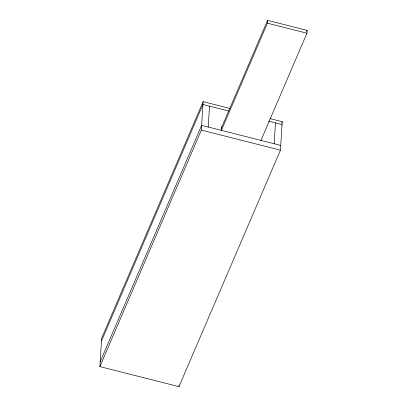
<?xml version="1.0" encoding="UTF-8"?>
<svg xmlns="http://www.w3.org/2000/svg" width="407" height="407" viewBox="0 0 407 407"><rect width="100%" height="100%" fill="white"/><g stroke="black" fill="none" stroke-linecap="round" stroke-linejoin="round"><path stroke-width="0.61" d="M269.968 118.59L282.229 121.698L280.438 150.158L178.968 386.65L99.868 366.6L101.658 338.146L203.134 101.648L230.113 108.486M178.968 386.65L179.044 385.465M99.868 366.6L201.343 130.103L203.134 101.648M208.231 127.035L209.544 106.166M221.413 130.372L221.652 126.582M221.286 130.672L267.404 23.194L267.582 20.35L307.132 30.377L306.949 33.221L260.836 140.7M274.145 143.742L275.458 122.873M101.48 340.99L202.956 104.492L228.709 111.025M100.168 361.854L201.638 125.361L280.738 145.411M221.215 128.409L267.582 20.35M306.629 31.543L307.132 30.377M281.73 122.868L282.229 121.698M267.404 23.194L306.949 33.221M268.564 121.128L282.051 124.547M201.343 130.103L280.438 150.158"/></g></svg>
